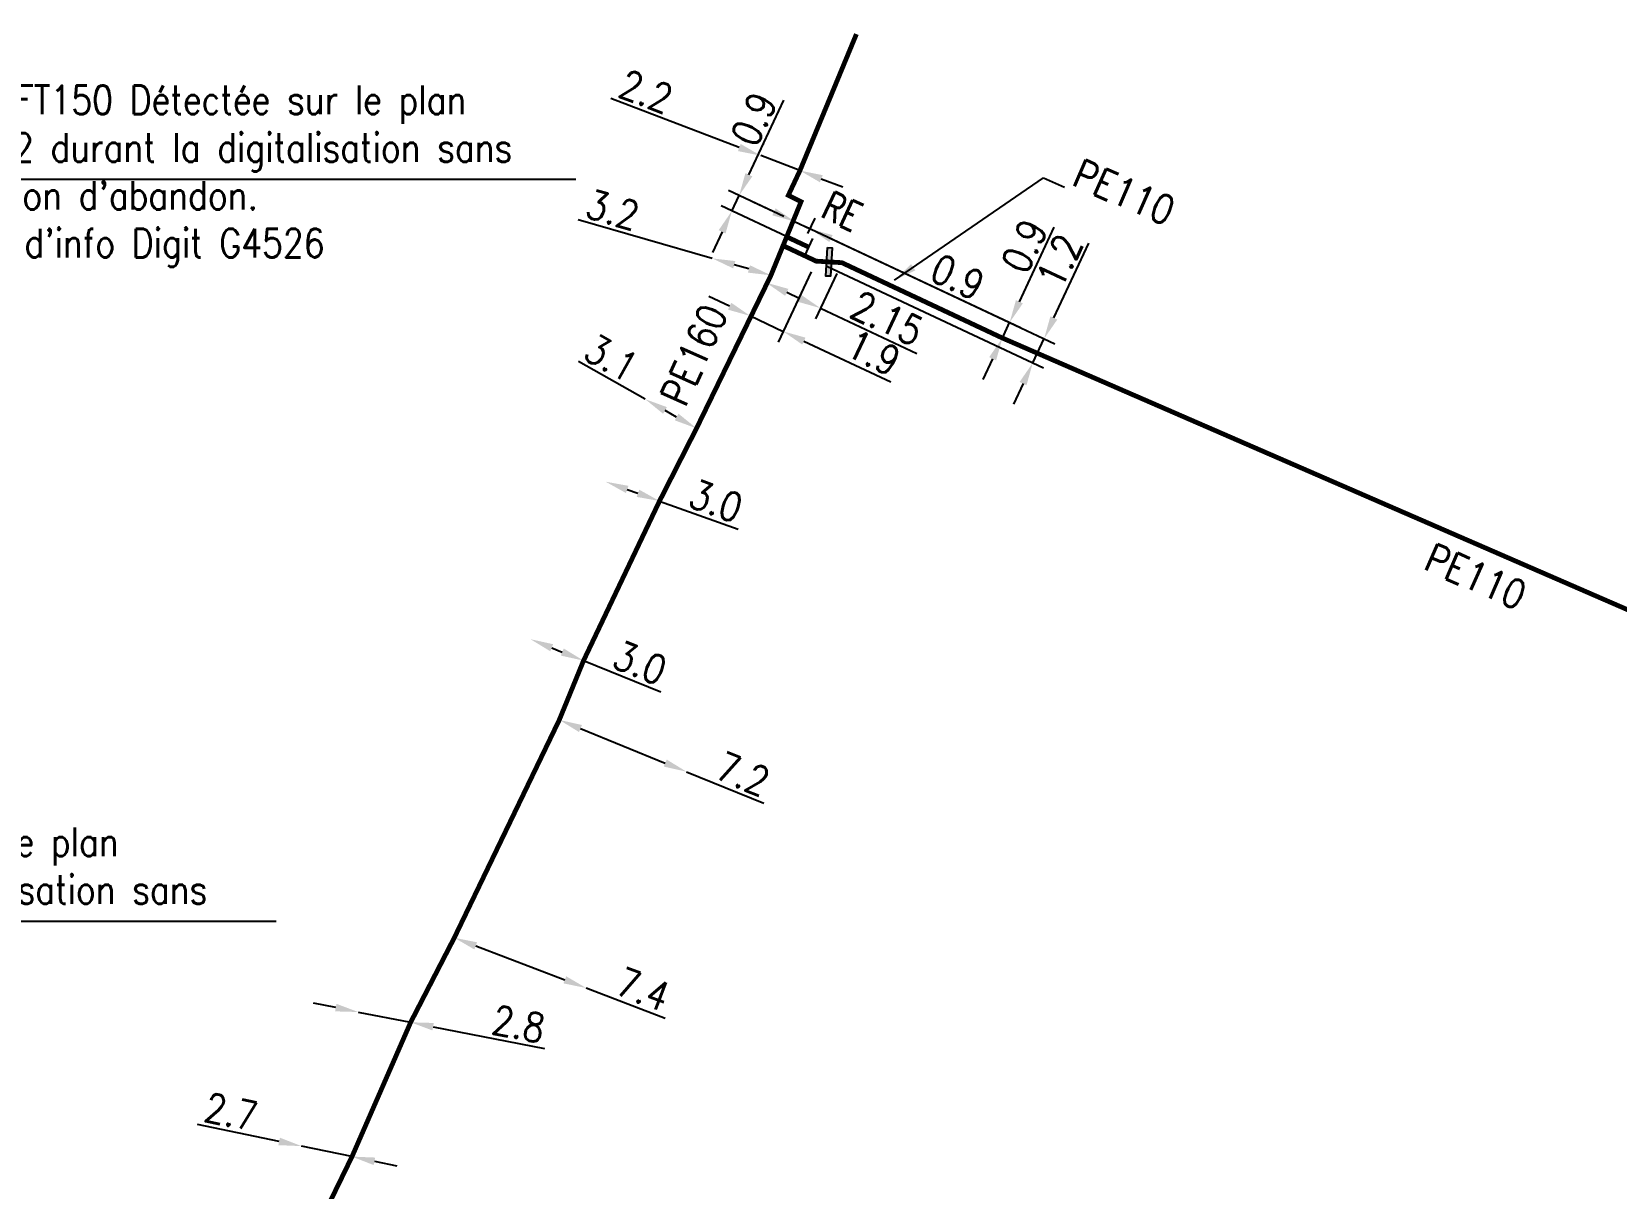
# Model space of a CAD drawing. Header units: millimetres. Extents: x 113999 to 115000, y 123996 to 125006.
# Drawn here: x 114131.7 to 114214.8, y 124939.5 to 125000.1 of the extents above; entities that cross this region are included whole.
import ezdxf
from ezdxf.enums import TextEntityAlignment as Align

# ---------------------------------------------------------------- set-up
doc = ezdxf.new("R2010")
doc.units = ezdxf.units.MM
doc.header["$PDMODE"] = 34
doc.linetypes.add('L_25_PE', pattern=[2000, 1000, 1000])
doc.layers.get('0').update_dxf_attribs({"linetype": 'CONTINUOUS'})
doc.layers.get('Defpoints').update_dxf_attribs({"linetype": 'CONTINUOUS'})
doc.layers.add('L_150', color=1, linetype='CONTINUOUS')
doc.layers.add('L_340', color=7, linetype='CONTINUOUS')
doc.layers.add('NO_PRINT', color=7, linetype='CONTINUOUS', plot=False)
doc.styles.get("Standard").update_dxf_attribs({"font": 'romans.shx', "width": 0.85})
doc.dimstyles.get("Standard").update_dxf_attribs({"dimtxt": 1.5, "dimasz": 1.2, "dimexe": 0.625, "dimexo": 0.625, "dimgap": 0.25, "dimtad": 1, "dimdec": 1, "dimzin": 0, "dimdsep": 46, "dimtxsty": 'Standard', "dimcen": -0.5, "dimadec": 0, "dimazin": 0, "dimtfac": 1, "dimtdec": 1, "dimtmove": 0, "dimatfit": 3, "dimfxl": 0, "dimtolj": 1, "dimtzin": 0, "dimarcsym": 0})

# ---------------------------------------------------------------- blocks, each defined once
blk = doc.blocks.new('*D466')
at = {"layer": 'Defpoints', "color": 0, "linetype": 'Continuous', "transparency": 16777216}
for p in [(114145.88, 124941.731), (114145.88, 124941.731), (114148.523, 124941.18)]:
    blk.add_point(p, dxfattribs=at)
at = {"layer": 'L_150', "color": 0, "linetype": 'Continuous', "lineweight": -2, "transparency": 16777216}
for p, q in [((114144.705, 124941.976), (114140.426, 124942.867)), ((114148.523, 124941.18), (114145.88, 124941.731)), ((114149.698, 124940.935), (114150.873, 124940.69))]:
    blk.add_line(p, q, dxfattribs=at)
at = {"layer": 'L_150', "color": 0, "linetype": 'Continuous', "transparency": 16777216}
for points in [[(114144.746, 124942.171), (114144.665, 124941.78), (114145.88, 124941.731)], [(114149.739, 124941.131), (114149.657, 124940.739), (114148.523, 124941.18)]]:
    blk.add_solid(points, dxfattribs=at)
at = {"layer": 'L_150', "color": 0, "linetype": 'Continuous', "transparency": 16777216, "insert": (114142.182, 124943.523), "char_height": 1.5, "attachment_point": 5, "rotation": 348.22664}
blk.add_mtext('\\A1;2.7', dxfattribs=at)
blk = doc.blocks.new('*D467')
at = {"layer": 'Defpoints', "color": 0, "linetype": 'Continuous', "transparency": 16777216}
for p in [(114148.852, 124948.757), (114148.852, 124948.757), (114151.599, 124948.218)]:
    blk.add_point(p, dxfattribs=at)
at = {"layer": 'L_150', "color": 0, "linetype": 'Continuous', "lineweight": -2, "transparency": 16777216}
for p, q in [((114147.674, 124948.988), (114146.497, 124949.219)), ((114148.852, 124948.757), (114151.599, 124948.218)), ((114152.777, 124947.987), (114158.623, 124946.841))]:
    blk.add_line(p, q, dxfattribs=at)
at = {"layer": 'L_150', "color": 0, "linetype": 'Continuous', "transparency": 16777216}
for points in [[(114147.713, 124949.184), (114147.636, 124948.792), (114148.852, 124948.757)], [(114152.815, 124948.183), (114152.738, 124947.791), (114151.599, 124948.218)]]:
    blk.add_solid(points, dxfattribs=at)
at = {"layer": 'L_150', "color": 0, "linetype": 'Continuous', "transparency": 16777216, "insert": (114157.259, 124948.127), "char_height": 1.5, "attachment_point": 5, "rotation": 348.90161}
blk.add_mtext('\\A1;2.8', dxfattribs=at)
blk = doc.blocks.new('*D468')
at = {"layer": 'Defpoints', "color": 0, "linetype": 'Continuous', "transparency": 16777216}
for p in [(114153.887, 124952.649), (114160.803, 124950.016), (114160.803, 124950.016)]:
    blk.add_point(p, dxfattribs=at)
at = {"layer": 'L_150', "color": 0, "linetype": 'Continuous', "lineweight": -2, "transparency": 16777216}
for p, q in [((114155.009, 124952.222), (114159.682, 124950.443)), ((114160.803, 124950.016), (114164.945, 124948.439))]:
    blk.add_line(p, q, dxfattribs=at)
at = {"layer": 'L_150', "color": 0, "linetype": 'Continuous', "transparency": 16777216}
for points in [[(114155.08, 124952.409), (114154.938, 124952.035), (114153.887, 124952.649)], [(114159.753, 124950.629), (114159.611, 124950.256), (114160.803, 124950.016)]]:
    blk.add_solid(points, dxfattribs=at)
at = {"layer": 'L_150', "color": 0, "linetype": 'Continuous', "transparency": 16777216, "insert": (114163.791, 124949.948), "char_height": 1.5, "attachment_point": 5, "rotation": 339.15682}
blk.add_mtext('\\A1;7.4', dxfattribs=at)
blk = doc.blocks.new('*D469')
at = {"layer": 'Defpoints', "color": 0, "linetype": 'Continuous', "transparency": 16777216}
for p in [(114159.391, 124964.064), (114166.06, 124961.35), (114166.06, 124961.35)]:
    blk.add_point(p, dxfattribs=at)
at = {"layer": 'L_150', "color": 0, "linetype": 'Continuous', "lineweight": -2, "transparency": 16777216}
for p, q in [((114160.502, 124963.612), (114164.948, 124961.802)), ((114166.06, 124961.35), (114170.109, 124959.702))]:
    blk.add_line(p, q, dxfattribs=at)
at = {"layer": 'L_150', "color": 0, "linetype": 'Continuous', "transparency": 16777216}
for points in [[(114160.578, 124963.797), (114160.427, 124963.427), (114159.391, 124964.064)], [(114165.024, 124961.987), (114164.873, 124961.617), (114166.06, 124961.35)]]:
    blk.add_solid(points, dxfattribs=at)
at = {"layer": 'L_150', "color": 0, "linetype": 'Continuous', "transparency": 16777216, "insert": (114169.017, 124961.226), "char_height": 1.5, "attachment_point": 5, "rotation": 337.85278}
blk.add_mtext('\\A1;7.2', dxfattribs=at)
blk = doc.blocks.new('*D470')
at = {"layer": 'Defpoints', "color": 0, "linetype": 'Continuous', "transparency": 16777216}
for p in [(114157.881, 124968.294), (114157.881, 124968.294), (114160.663, 124967.17)]:
    blk.add_point(p, dxfattribs=at)
at = {"layer": 'L_150', "color": 0, "linetype": 'Continuous', "lineweight": -2, "transparency": 16777216}
for p, q in [((114158.994, 124967.844), (114159.55, 124967.62)), ((114160.663, 124967.17), (114164.716, 124965.533))]:
    blk.add_line(p, q, dxfattribs=at)
at = {"layer": 'L_150', "color": 0, "linetype": 'Continuous', "transparency": 16777216}
for points in [[(114159.069, 124968.03), (114158.919, 124967.659), (114157.881, 124968.294)], [(114159.625, 124967.805), (114159.475, 124967.434), (114160.663, 124967.17)]]:
    blk.add_solid(points, dxfattribs=at)
at = {"layer": 'L_150', "color": 0, "linetype": 'Continuous', "transparency": 16777216, "insert": (114163.62, 124967.055), "char_height": 1.5, "attachment_point": 5, "rotation": 338.00882}
blk.add_mtext('\\A1;3.0', dxfattribs=at)
blk = doc.blocks.new('*D471')
at = {"layer": 'Defpoints', "color": 0, "linetype": 'Continuous', "transparency": 16777216}
for p in [(114161.823, 124976.545), (114161.823, 124976.545), (114164.647, 124975.533)]:
    blk.add_point(p, dxfattribs=at)
at = {"layer": 'L_150', "color": 0, "linetype": 'Continuous', "lineweight": -2, "transparency": 16777216}
for p, q in [((114162.952, 124976.14), (114163.517, 124975.938)), ((114164.647, 124975.533), (114168.762, 124974.058))]:
    blk.add_line(p, q, dxfattribs=at)
at = {"layer": 'L_150', "color": 0, "linetype": 'Continuous', "transparency": 16777216}
for points in [[(114163.02, 124976.328), (114162.885, 124975.952), (114161.823, 124976.545)], [(114163.585, 124976.126), (114163.45, 124975.749), (114164.647, 124975.533)]]:
    blk.add_solid(points, dxfattribs=at)
at = {"layer": 'L_150', "color": 0, "linetype": 'Continuous', "transparency": 16777216, "insert": (114167.606, 124975.534), "char_height": 1.5, "attachment_point": 5, "rotation": 340.28655}
blk.add_mtext('\\A1;3.0', dxfattribs=at)
blk = doc.blocks.new('*D472')
at = {"layer": 'Defpoints', "color": 0, "linetype": 'Continuous', "transparency": 16777216}
for p in [(114163.89, 124980.872), (114163.89, 124980.872), (114166.586, 124979.343)]:
    blk.add_point(p, dxfattribs=at)
at = {"layer": 'L_150', "color": 0, "linetype": 'Continuous', "lineweight": -2, "transparency": 16777216}
for p, q in [((114163.89, 124980.872), (114160.404, 124982.849)), ((114165.543, 124979.935), (114164.934, 124980.28)), ((114166.895, 124979.887), (114166.895, 124979.887))]:
    blk.add_line(p, q, dxfattribs=at)
at = {"layer": 'L_150', "color": 0, "linetype": 'Continuous', "transparency": 16777216}
for points in [[(114165.032, 124980.454), (114164.835, 124980.106), (114163.89, 124980.872)], [(114165.641, 124980.109), (114165.444, 124979.761), (114166.586, 124979.343)]]:
    blk.add_solid(points, dxfattribs=at)
at = {"layer": 'L_150', "color": 0, "linetype": 'Continuous', "transparency": 16777216, "insert": (114162.119, 124983.027), "char_height": 1.5, "attachment_point": 5, "rotation": 330.43884}
blk.add_mtext('\\A1;3.1', dxfattribs=at)
blk = doc.blocks.new('*D473')
at = {"layer": 'Defpoints', "color": 0, "linetype": 'Continuous', "transparency": 16777216}
for p in [(114167.412, 124988.246), (114167.412, 124988.246), (114170.488, 124987.362)]:
    blk.add_point(p, dxfattribs=at)
at = {"layer": 'L_150', "color": 0, "linetype": 'Continuous', "lineweight": -2, "transparency": 16777216}
for p, q in [((114167.412, 124988.246), (114160.389, 124990.266)), ((114169.335, 124987.693), (114168.566, 124987.914))]:
    blk.add_line(p, q, dxfattribs=at)
at = {"layer": 'L_150', "color": 0, "linetype": 'Continuous', "transparency": 16777216}
for points in [[(114168.621, 124988.107), (114168.51, 124987.722), (114167.412, 124988.246)], [(114169.39, 124987.886), (114169.279, 124987.501), (114170.488, 124987.362)]]:
    blk.add_solid(points, dxfattribs=at)
at = {"layer": 'L_150', "color": 0, "linetype": 'Continuous', "transparency": 16777216, "insert": (114162.189, 124990.788), "char_height": 1.5, "attachment_point": 5, "rotation": 343.95778}
blk.add_mtext('\\A1;3.2', dxfattribs=at)
blk = doc.blocks.new('*D474')
at = {"layer": 'Defpoints', "color": 0, "linetype": 'Continuous', "transparency": 16777216}
for p in [(114169.951, 124993.63), (114169.951, 124993.63), (114172.007, 124992.847)]:
    blk.add_point(p, dxfattribs=at)
at = {"layer": 'L_150', "color": 0, "linetype": 'Continuous', "lineweight": -2, "transparency": 16777216}
for p, q in [((114168.829, 124994.057), (114162.102, 124996.617)), ((114170.173, 124994.214), (114170.173, 124994.214)), ((114172.007, 124992.847), (114169.951, 124993.63)), ((114173.128, 124992.42), (114174.25, 124991.994))]:
    blk.add_line(p, q, dxfattribs=at)
at = {"layer": 'L_150', "color": 0, "linetype": 'Continuous', "transparency": 16777216}
for points in [[(114168.901, 124994.244), (114168.758, 124993.87), (114169.951, 124993.63)], [(114173.2, 124992.607), (114173.057, 124992.233), (114172.007, 124992.847)]]:
    blk.add_solid(points, dxfattribs=at)
at = {"layer": 'L_150', "color": 0, "linetype": 'Continuous', "transparency": 16777216, "insert": (114163.94, 124996.988), "char_height": 1.5, "attachment_point": 5, "rotation": 339.16246}
blk.add_mtext('\\A1;2.2', dxfattribs=at)
blk = doc.blocks.new('*D476')
at = {"layer": 'Defpoints', "color": 0, "linetype": 'Continuous', "transparency": 16777216}
for p in [(114168.821, 124991.543), (114171.731, 124990.177), (114172.163, 124988.98)]:
    blk.add_point(p, dxfattribs=at)
at = {"layer": 'L_340', "color": 0, "linetype": 'Continuous', "lineweight": -2, "transparency": 16777216}
for p, q in [((114169.33, 124992.629), (114171.161, 124996.532)), ((114171.165, 124990.443), (114168.255, 124991.808)), ((114168.438, 124990.728), (114168.821, 124991.543)), ((114171.597, 124989.246), (114167.872, 124990.993)), ((114167.929, 124989.642), (114167.419, 124988.555))]:
    blk.add_line(p, q, dxfattribs=at)
at = {"layer": 'L_340', "color": 0, "linetype": 'Continuous', "transparency": 16777216}
for points in [[(114169.149, 124992.714), (114169.511, 124992.544), (114168.821, 124991.543)], [(114167.748, 124989.727), (114168.11, 124989.557), (114168.438, 124990.728)]]:
    blk.add_solid(points, dxfattribs=at)
at = {"layer": 'L_340', "color": 0, "linetype": 'Continuous', "transparency": 16777216, "insert": (114169.595, 124995.548), "char_height": 1.5, "attachment_point": 5, "rotation": 64.8662}
blk.add_mtext('\\A1;0.9', dxfattribs=at)
blk = doc.blocks.new('*D477')
at = {"layer": 'Defpoints', "color": 0, "linetype": 'Continuous', "transparency": 16777216}
for p in [(114171.731, 124990.177), (114171.731, 124990.177), (114172.163, 124988.98)]:
    blk.add_point(p, dxfattribs=at)
at = {"layer": 'L_340', "color": 0, "linetype": 'Continuous', "lineweight": -2, "transparency": 16777216}
for p, q in [((114170.644, 124990.687), (114169.558, 124991.197)), ((114171.731, 124990.177), (114172.545, 124989.795)), ((114172.429, 124989.546), (114172.811, 124990.361)), ((114173.632, 124989.286), (114181.259, 124985.707))]:
    blk.add_line(p, q, dxfattribs=at)
at = {"layer": 'L_340', "color": 0, "linetype": 'Continuous', "transparency": 16777216}
for points in [[(114170.729, 124990.868), (114170.559, 124990.506), (114171.731, 124990.177)], [(114173.717, 124989.467), (114173.547, 124989.104), (114172.545, 124989.795)]]:
    blk.add_solid(points, dxfattribs=at)
at = {"layer": 'L_340', "color": 0, "linetype": 'Continuous', "transparency": 16777216, "insert": (114180.276, 124987.273), "char_height": 1.5, "attachment_point": 5, "rotation": 334.8662}
blk.add_mtext('\\A1;0.9', dxfattribs=at)
blk = doc.blocks.new('L_340_07')
at = {"color": 0, "linetype": 'Continuous', "const_width": 0.25, "flags": 128}
blk.add_lwpolyline([(0, 0), (0.35, 0)], dxfattribs=at)
at = {"color": 0, "linetype": 'Continuous', "flags": 128}
blk.add_lwpolyline([(0.35, -0.5), (0.35, 0.5)], dxfattribs=at)
at = {"color": 0, "linetype": 'Continuous', "width": 0.75, "flags": 3}
for tag, p in [('DEF_LEG', (0.723, -3.465)), ('DEF_COUP', (0.723, -5.965)), ('DEF_TYPE', (0.723, -8.465))]:
    blk.add_attdef(tag, text='', height=1.2, dxfattribs=at).set_placement(p, align=Align.MIDDLE)
blk = doc.blocks.new('*D478')
at = {"layer": 'Defpoints', "color": 0, "linetype": 'Continuous', "transparency": 16777216}
for p in [(114171.731, 124990.177), (114172.856, 124988.103), (114184.81, 124984.041)]:
    blk.add_point(p, dxfattribs=at)
at = {"layer": 'L_150', "color": 0, "linetype": 'Continuous', "lineweight": -2, "transparency": 16777216}
for p, q in [((114172.296, 124989.912), (114185.376, 124983.776)), ((114185.32, 124985.127), (114187.157, 124989.042)), ((114173.422, 124987.838), (114184.782, 124982.508)), ((114184.216, 124982.774), (114184.81, 124984.041)), ((114183.706, 124981.687), (114183.196, 124980.601))]:
    blk.add_line(p, q, dxfattribs=at)
at = {"layer": 'L_150', "color": 0, "linetype": 'Continuous', "transparency": 16777216}
for points in [[(114185.139, 124985.212), (114185.501, 124985.042), (114184.81, 124984.041)], [(114183.525, 124981.772), (114183.887, 124981.602), (114184.216, 124982.774)]]:
    blk.add_solid(points, dxfattribs=at)
at = {"layer": 'L_150', "color": 0, "linetype": 'Continuous', "transparency": 16777216, "insert": (114185.617, 124988.114), "char_height": 1.5, "attachment_point": 5, "rotation": 64.8662}
blk.add_mtext('\\A1;1.2', dxfattribs=at)
blk = doc.blocks.new('*D479')
at = {"layer": 'Defpoints', "color": 0, "linetype": 'Continuous', "transparency": 16777216}
for p in [(114171.731, 124990.177), (114179.27, 124985.646), (114183.003, 124984.889)]:
    blk.add_point(p, dxfattribs=at)
at = {"layer": 'L_150', "color": 0, "linetype": 'Continuous', "lineweight": -2, "transparency": 16777216}
for p, q in [((114172.296, 124989.912), (114183.569, 124984.623)), ((114183.513, 124985.975), (114185.344, 124989.878)), ((114179.836, 124985.381), (114183.187, 124983.809)), ((114182.621, 124984.074), (114183.003, 124984.889)), ((114182.111, 124982.988), (114181.602, 124981.901))]:
    blk.add_line(p, q, dxfattribs=at)
at = {"layer": 'L_150', "color": 0, "linetype": 'Continuous', "transparency": 16777216}
for points in [[(114183.332, 124986.06), (114183.694, 124985.89), (114183.003, 124984.889)], [(114181.93, 124983.073), (114182.293, 124982.903), (114182.621, 124984.074)]]:
    blk.add_solid(points, dxfattribs=at)
at = {"layer": 'L_150', "color": 0, "linetype": 'Continuous', "transparency": 16777216, "insert": (114183.778, 124988.894), "char_height": 1.5, "attachment_point": 5, "rotation": 64.8662}
blk.add_mtext('\\A1;0.9', dxfattribs=at)
blk = doc.blocks.new('*D480')
at = {"layer": 'Defpoints', "color": 0, "linetype": 'Continuous', "transparency": 16777216}
for p in [(114171.731, 124990.177), (114172.856, 124988.103), (114169.409, 124985.23)]:
    blk.add_point(p, dxfattribs=at)
at = {"layer": 'L_150', "color": 0, "linetype": 'Continuous', "lineweight": -2, "transparency": 16777216}
for p, q in [((114171.465, 124989.612), (114169.144, 124984.664)), ((114172.591, 124987.537), (114170.864, 124983.857)), ((114168.323, 124985.74), (114167.237, 124986.249)), ((114169.409, 124985.23), (114171.13, 124984.423)), ((114172.216, 124983.913), (114176.767, 124981.778))]:
    blk.add_line(p, q, dxfattribs=at)
at = {"layer": 'L_150', "color": 0, "linetype": 'Continuous', "transparency": 16777216}
for points in [[(114168.408, 124985.921), (114168.238, 124985.559), (114169.409, 124985.23)], [(114172.301, 124984.094), (114172.131, 124983.732), (114171.13, 124984.423)]]:
    blk.add_solid(points, dxfattribs=at)
at = {"layer": 'L_150', "color": 0, "linetype": 'Continuous', "transparency": 16777216, "insert": (114175.866, 124983.305), "char_height": 1.5, "attachment_point": 5, "rotation": 334.8662}
blk.add_mtext('\\A1;1.9', dxfattribs=at)
blk = doc.blocks.new('*D481')
at = {"layer": 'Defpoints', "color": 0, "linetype": 'Continuous', "transparency": 16777216}
for p in [(114171.731, 124990.177), (114174.2, 124988.025), (114170.23, 124986.979)]:
    blk.add_point(p, dxfattribs=at)
at = {"layer": 'L_150', "color": 0, "linetype": 'Continuous', "lineweight": -2, "transparency": 16777216}
for p, q in [((114171.465, 124989.612), (114169.965, 124986.413)), ((114173.935, 124987.459), (114172.816, 124985.075)), ((114171.316, 124986.469), (114171.995, 124986.151)), ((114173.082, 124985.641), (114178.139, 124983.269))]:
    blk.add_line(p, q, dxfattribs=at)
at = {"layer": 'L_150', "color": 0, "linetype": 'Continuous', "transparency": 16777216}
for points in [[(114171.401, 124986.65), (114171.231, 124986.288), (114170.23, 124986.979)], [(114172.08, 124986.332), (114171.91, 124985.97), (114173.082, 124985.641)]]:
    blk.add_solid(points, dxfattribs=at)
at = {"layer": 'L_150', "color": 0, "linetype": 'Continuous', "transparency": 16777216, "insert": (114176.578, 124985.105), "char_height": 1.5, "attachment_point": 5, "rotation": 334.8662}
blk.add_mtext('\\A1;2.15', dxfattribs=at)
blk = doc.blocks.new('L_340_20')
at = {"linetype": 'Continuous'}
blk.add_hatch(color=0, dxfattribs=at).paths.add_polyline_path([(0.125, 0.75), (-0.125, 0.75), (-0.125, -0.75), (0.125, -0.75)])
at = {"color": 0, "linetype": 'Continuous'}
blk.add_lwpolyline([(-0.125, 0.75), (0.125, 0.75), (0.125, -0.75), (-0.125, -0.75)], close=True, dxfattribs=at)
at = {"color": 0, "linetype": 'Continuous', "width": 0.75}
for tag, height, flags, p in [('RE', 1, 8, (0, 2.189)), ('DEF_LEG', 1.2, 3, (0, -5)), ('DEF_COUP', 1.2, 3, (0, -7.5)), ('DEF_TYPE', 1.2, 3, (0, -10))]:
    blk.add_attdef(tag, text='', height=height, dxfattribs=dict(at, flags=flags)).set_placement(p, align=Align.MIDDLE)

msp = doc.modelspace()

# ---------------------------------------------------------------- linework, layer by layer
at = {"layer": 'L_150', "linetype": 'L_25_PE', "flags": 128}
msp.add_lwpolyline([(114136.94, 124916.277, 0.25, 0.25, 0), (114137.26, 124917.042, 0.25, 0.25, 0), (114140.276, 124924.248, 0.25, 0.25, 0), (114143.996, 124931.886, 0.25, 0.25, 0), (114148.523, 124941.18, 0.25, 0.25, 0), (114151.599, 124948.218, 0.25, 0.25, 0), (114153.887, 124952.649, 0.25, 0.25, 0), (114159.391, 124964.064, 0.25, 0.25, 0), (114160.663, 124967.17, 0.25, 0.25, 0), (114164.647, 124975.533, 0.25, 0.25, 0), (114166.586, 124979.343, 0.25, 0.25, 0), (114170.488, 124987.362, 0.25, 0.25, 0), (114172.065, 124991.215, 0.25, 0.25, 0), (114171.398, 124991.549, 0.25, 0.25, 0), (114172.007, 124992.847, 0.25, 0.25, 0), (114174.78, 124999.543, 0.25, 0.25, 0), (114174.969, 125000, 0, 0, 0)], format="xyseb", dxfattribs=at)
at = {"layer": 'L_150', "linetype": 'L_25_PE', "ltscale": 0.5, "const_width": 0.25}
msp.add_lwpolyline([(114171.124, 124988.916), (114172.856, 124988.103), (114173.53, 124988.063)], dxfattribs=at)
at = {"layer": 'L_150', "linetype": 'L_25_PE', "const_width": 0.25, "flags": 128}
msp.add_lwpolyline([(114171.314, 124989.379), (114172.163, 124988.98)], dxfattribs=at)
at = {"layer": 'L_150', "linetype": 'L_25_PE', "ltscale": 0.5}
msp.add_lwpolyline([(114173.53, 124988.063, 0.25, 0.25, 0), (114174.204, 124988.023, 0.25, 0.25, 0), (114179.27, 124985.646, 0.25, 0.25, 0), (114182.621, 124984.074, 0.25, 0.25, 0), (114235.422, 124961.141, 0.25, 0.25, 0), (114235.926, 124960.92, 0, 0, 0)], format="xyseb", dxfattribs=at)

# ---------------------------------------------------------------- block references
at = {"layer": 'L_340'}
ref = msp.add_blockref('L_340_20', (114173.53, 124988.063), dxfattribs=dict(at, rotation=356.6053884120916))
ref.add_attrib('RE', 'RE', dxfattribs={"layer": '0', "color": 0, "linetype": 'Continuous', "height": 1.5, "rotation": 334.8662, "width": 0.75, "flags": 8}).set_placement((114174.231, 124990.724), align=Align.MIDDLE)
at = {"layer": 'L_340', "rotation": 334.8661991822625}
msp.add_blockref('L_340_07', (114172.163, 124988.98), dxfattribs=at)

# ---------------------------------------------------------------- texts
at = {"layer": 'L_150', "linetype": 'Continuous', "width": 0.85}
msp.add_text('PE160', height=1.5, rotation=65.8772, dxfattribs=at).set_placement((114166.446, 124983.187), align=Align.MIDDLE)
msp.add_text('PE110', height=1.5, rotation=336.32442, dxfattribs=at).set_placement((114204.634, 124971.99))
at = {"layer": 'L_150', "linetype": 'Continuous', "insert": (114186.206, 124992.115), "char_height": 1.5, "attachment_point": 7, "rotation": 336.5159}
msp.add_mtext('\\A1;PE110', dxfattribs=at)
at = {"layer": 'NO_PRINT', "linetype": 'Continuous', "char_height": 1.5, "attachment_point": 1}
for s, insert in [("\\A1;Conduite FT150 Détectée sur le plan\\PGN317-12 durant la digitalisation sans\\Pconfirmation d'abandon.\\PDemande d'info Digit G4526", (114122.608, 124997.303)), ("\\A1;Conduite AC150 Détectée sur le plan\\PGN316-16-3 durant la digitalisation sans\\Pconfirmation d'abandon.\\PDemande d'info Digit G17752", (114104.104, 124958.427))]:
    msp.add_mtext(s, dxfattribs=dict(at, insert=insert))

# ---------------------------------------------------------------- dimensions: what is measured, and where the dimension line sits
at = {"layer": 'L_150', "linetype": 'Continuous'}
for base, p1, p2, angle, picture, middle in [((114169.951, 124993.63), (114172.007, 124992.847), (114169.951, 124993.63), 339.16246, '*D474', (114163.584, 124996.053)), ((114167.412, 124988.246), (114170.488, 124987.362), (114167.412, 124988.246), 343.95778, '*D473', (114161.913, 124989.827)), ((114183.003, 124984.889), (114179.27, 124985.646), (114171.731, 124990.177), 244.8662, '*D479', (114184.683, 124988.47)), ((114169.409, 124985.23), (114172.856, 124988.103), (114171.731, 124990.177), 334.8662, '*D480', (114175.441, 124982.4)), ((114163.89, 124980.872), (114166.586, 124979.343), (114163.89, 124980.872), 330.43884, '*D472', (114161.625, 124982.157)), ((114161.823, 124976.545), (114164.647, 124975.533), (114161.823, 124976.545), 340.28655, '*D471', (114167.269, 124974.593)), ((114157.881, 124968.294), (114160.663, 124967.17), (114157.881, 124968.294), 338.00882, '*D470', (114163.246, 124966.127)), ((114166.06, 124961.35), (114159.391, 124964.064), (114166.06, 124961.35), 157.85278, '*D469', (114168.64, 124960.3)), ((114160.803, 124950.016), (114153.887, 124952.649), (114160.803, 124950.016), 159.15682, '*D468', (114163.435, 124949.014)), ((114148.852, 124948.757), (114151.599, 124948.218), (114148.852, 124948.757), 348.90161, '*D467', (114157.067, 124947.146)), ((114145.88, 124941.731), (114148.523, 124941.18), (114145.88, 124941.731), 348.22664, '*D466', (114141.978, 124942.544))]:
    dim = msp.add_linear_dim(base=base, p1=p1, p2=p2, angle=angle, dimstyle='Standard', dxfattribs=at)
    dim.commit()
    dim.dimension.update_dxf_attribs({"geometry": picture, "text_midpoint": middle, "dimtype": 160})
for base, p1, angle, text, picture, middle in [((114170.23, 124986.979), (114174.2, 124988.025), 334.8662, '2.15', '*D481', (114176.153, 124984.2)), ((114184.81, 124984.041), (114172.856, 124988.103), 244.8662, '1.2', '*D478', (114186.522, 124987.689))]:
    dim = msp.add_linear_dim(base=base, p1=p1, p2=(114171.731, 124990.177), angle=angle, text=text, dimstyle='Standard', dxfattribs=at)
    dim.commit()
    dim.dimension.update_dxf_attribs({"geometry": picture, "text_midpoint": middle, "dimtype": 160})
at = {"layer": 'L_340', "linetype": 'Continuous'}
for base, angle, picture, middle in [((114168.821, 124991.543), 244.8662, '*D476', (114170.501, 124995.124)), ((114171.731, 124990.177), 334.8662, '*D477', (114179.851, 124986.368))]:
    dim = msp.add_linear_dim(base=base, p1=(114172.163, 124988.98), p2=(114171.731, 124990.177), angle=angle, dimstyle='Standard', dxfattribs=at)
    dim.commit()
    dim.dimension.update_dxf_attribs({"geometry": picture, "text_midpoint": middle, "dimtype": 160})

# ---------------------------------------------------------------- leaders
at = {"layer": 'L_150', "linetype": 'Continuous'}
msp.add_leader([(114176.957, 124987.102), (114184.777, 124992.464), (114185.878, 124991.985)], dimstyle='Standard', dxfattribs=at)
at = {"layer": 'NO_PRINT', "linetype": 'Continuous', "annotation_type": 0, "has_hookline": 1, "hookline_direction": 0}
for points, text_width in [([(114096.931, 124993.173), (114121.024, 124992.399)], 38.979), ([(114078.84, 124947.674), (114102.521, 124953.522)], 41.771)]:
    msp.add_leader(points, dimstyle='Standard', override={"dimgap": 0.25, "dimtad": 1}, dxfattribs=dict(at, text_width=text_width))

doc.saveas('drawing.dxf')
